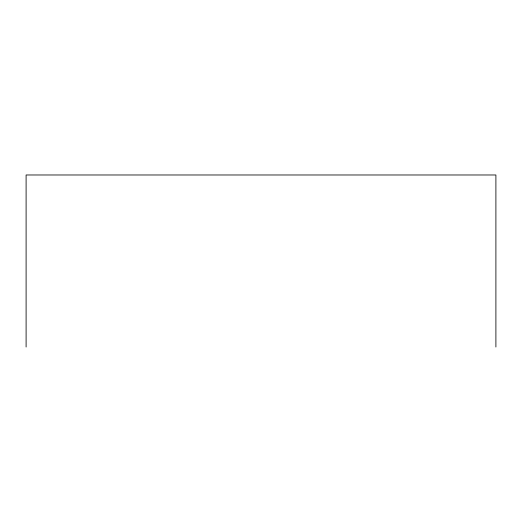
<?xml version="1.0" encoding="UTF-8"?>
<svg xmlns="http://www.w3.org/2000/svg" width="522" height="522" viewBox="0 0 522 522"><rect width="100%" height="100%" fill="white"/><g stroke="black" fill="none" stroke-linecap="round" stroke-linejoin="round"><path stroke-width="0.78" d="M495.9 347.019L495.9 174.981L26.1 174.981L26.1 347.019"/></g></svg>
